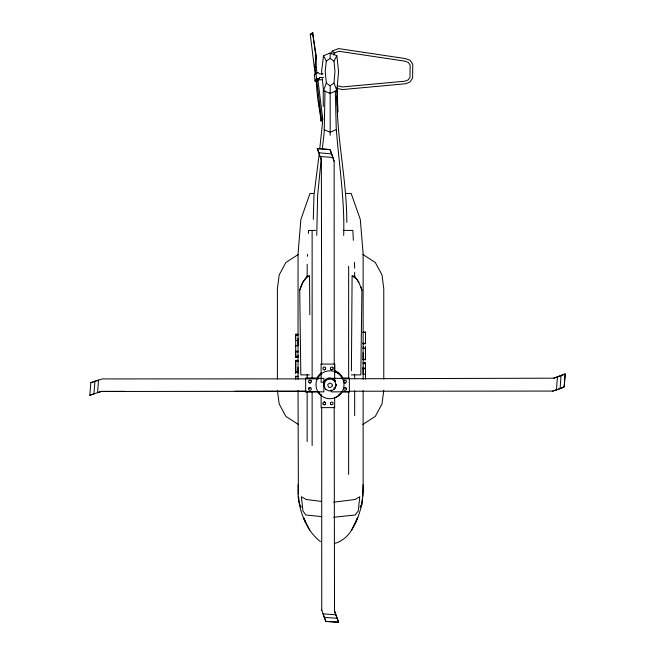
<?xml version="1.0" encoding="UTF-8"?>
<svg xmlns="http://www.w3.org/2000/svg" width="655" height="655" viewBox="0 0 655 655"><rect width="100%" height="100%" fill="white"/><g stroke="black" fill="none" stroke-linecap="round" stroke-linejoin="round"><path stroke-width="0.98" d="M277.401 379.057L277.401 288.642L279.177 274.953L285.867 262.491L298.361 254.435M295.708 379.392L295.708 376.232L295.708 377.419M295.708 360.315L295.708 373.17L295.708 360.315L298.041 360.406L298.041 361.494M295.708 345.635L295.708 357.212L295.708 355.632M295.708 338.398L295.708 334.279L295.708 336.162M298.041 390.511L298.393 494.353M298.041 379.384L298.041 253.845L300.874 219.49L310.003 193.446L313.36 193.446M305.656 378.336L323.881 378.336L323.881 391.854L305.656 391.854L305.656 378.131L318.813 378.131M325.019 90.824L324.176 132.801L322.317 148.841M323.013 404.069L324.29 404.864L325.568 404.127L325.568 402.604L324.29 401.867L323.013 402.661L323.013 404.127M330.185 135.266L330.169 92.511M333.051 369.092L331.774 369.887L330.497 369.158L330.497 367.627L331.774 366.89L333.051 367.684M334.672 381.235L334.672 364.082L321.106 364.082M335.319 90.824L336.203 127.602C338.807 163.496 344.792 199.251 343.687 235.407M336.989 88.253L337.268 105.553M345.783 380.293L344.309 380.236L343.572 381.505L344.309 382.839L345.783 382.839L346.52 381.505L345.783 380.236M331.119 389.921L331.119 391.854L349.344 391.854L341.247 391.649M363.132 367.111L363.132 374.226L365.474 374.292L365.474 366.653M363.132 362.837L365.474 363.222M363.132 359.734L363.132 352.791M363.132 347.453L363.132 346.88M363.132 342.63L363.132 343.818L365.474 343.736L365.474 342.63M363.132 332.151L365.474 332.56M365.474 364.737L365.474 362.837L365.474 367.111M365.474 333.886L365.474 333.289M365.474 332.805L365.474 332.151L365.474 343.818M559.173 388.89L552.664 391.174M561.057 375.683L560.082 388.677L556.455 389.905L557.43 376.912L565.159 373.931L564.176 386.892L560.082 388.677L564.176 386.835L565.159 373.931L553.639 378.279M298.041 484.815C298.262 492.208 297.067 500.641 301.079 507.15L299.433 504.563C302.389 518.498 308.865 532.761 320.426 541.579M363.132 390.511L363.132 484.815L362.575 496.384M351.407 370.796L352.103 275.984L354.511 275.992L358.85 282.428L361.912 290.075L360.823 374.873L351.383 374.873M323.521 90.636L326.313 83.046L325.199 71.444L326.313 61.103L330.145 58.418L330.194 53.022L336.858 55.708L338.594 71.485L336.858 90.636L330.194 93.395L323.521 90.636L322.301 78.543M317.012 73.466L316.185 67.08L316.299 56.42L312.599 32.75L310.241 34.338L315.194 74.416M317.986 94.385L317.544 97.292L316.013 80.246L316.594 79.296L317.831 79.296L322.784 119.374L321.245 120.962L317.544 97.292M316.75 235.407L317.642 195.296L321.318 157.888M313.303 219.359L313.991 195.296L319.337 152.836M307.228 264.276L307.154 276.222M307.531 256.31L307.604 254.312M308.399 233.401L308.513 230.413L315.62 230.413M323.267 90.259L323.251 106.511M124.81 391.363L101.361 391.379L89.841 395.301L90.824 382.684L98.545 380.064L97.57 392.713L101.361 391.477L306.27 391.305M336.858 90.636L333.985 83.046L334.975 71.444L333.985 61.103L336.858 55.708M312.599 32.75L315.89 56.42L314.949 67.08L315.776 73.466M334.287 543.535C351.055 539.212 357.966 519.783 361.748 504.563L360.103 507.15L361.748 504.497L362.371 498.414M319.763 148.791L322.432 123.558L322.432 116.746M330.194 53.022L323.521 55.708L321.589 71.485L321.892 74.506M383.773 390.233L382.004 403.93L375.307 416.392L362.813 424.448M361.748 504.497L363.173 494.017L363.132 484.815M325.535 389.291L329.023 390.92L332.404 390.437L334.992 388.202L335.958 384.935L334.992 381.66L332.404 379.433L332.625 378.303M335.704 386.974L336.228 385.197M309.471 374.873L300.817 374.873L299.728 290.075L302.79 282.428L307.13 275.992L309.528 275.984L309.815 314.727M331.242 53.988L332.224 51.082L338.488 48.576L405.06 58.532L409.989 60.203L412.748 64.264L412.617 78.182L409.858 82.072L405.502 83.758L342.246 89.588L336.875 88.245M333.673 54.955L334.312 53.055L338.799 51.262L404.438 61.079L408.319 62.389L410.128 65.058L410.014 77.339L408.188 79.918L404.896 81.195L342.45 86.943L337.62 85.739M299.728 290.067C301.505 284.54 303.748 278.391 309.528 275.984M355.657 522.117L357.728 517.458L351.457 530.272M320.827 120.962L321.548 119.374L316.594 79.296M334.992 381.66L335.442 380.735L333.329 378.909M314.523 67.883L314.949 67.08L316.185 67.08M316.84 86.64L317.257 85.838M309.217 380.236L308.48 381.562L309.217 382.839L310.691 382.839L311.428 381.505L310.691 380.236L309.217 380.293M308.48 389.021L309.217 387.694L310.691 387.694L311.428 389.021L310.691 390.29L309.217 390.29L308.48 388.964L309.217 387.694M343.572 381.562L344.309 380.236M344.309 387.694L343.572 389.021L344.309 390.29L345.783 390.29L346.52 388.964L345.783 387.694L344.309 387.694L345.783 387.752L346.52 389.021M319.714 77.429L317.47 80.983L319.714 77.429L323.554 77.429M317.249 80.246L317.831 79.296M324.02 381.66L325.036 380.096M325.903 389.504L324.053 386.638L324.053 383.232L325.903 380.358L329.023 378.942L332.404 379.433M323.054 73.859L319.345 73.859L318.395 72.672L315.923 72.672L314.384 75.038L314.998 80.983L316.643 80.983M314.998 80.983L316.537 78.616L315.923 72.672M335.958 384.935L336.49 384.305M311.985 33.806L313.016 32.75M334.992 388.202L335.442 387.866M330.194 93.395L330.145 85.805L333.985 83.046M325.568 367.684L324.29 366.89C322.432 367.127 322.432 369.657 324.29 369.887L325.568 369.092M324.29 369.887L325.568 369.158L325.568 367.627M330.497 404.069L331.774 404.864L333.051 404.127L333.051 402.604L331.774 401.867L330.497 402.661L330.497 404.127M328.081 378.156L325.535 379.319L325.903 380.358M336.203 129.657L330.185 132.302L324.176 129.657M89.841 395.235L93.943 393.835L94.918 381.194M557.43 376.912L553.639 378.181L342.614 378.786M556.455 389.807L552.664 391.076L349.107 391.24M333.632 502.188L354.961 499.519L359.783 496.768L358.244 511.039L355.166 515.01L333.542 517.254M310.241 34.338L311.477 34.338M315.89 56.42L316.299 56.42M316.537 78.616L319.01 78.616M318.174 79.795L322.637 79.795M321.548 119.374L322.784 119.374M345.889 193.446L351.17 193.446L360.307 219.49L363.132 253.845L363.132 379.294M343.228 230.413L352.857 230.413L353.356 240.369M363.132 332.306L365.474 332.306M363.132 332.38L365.474 332.38M298.041 334.361L295.708 334.361L298.041 334.279M295.708 334.689L298.041 334.689M295.708 335.163L298.041 335.163M295.708 340.469L298.041 340.469M363.132 343.474L365.474 343.474M295.708 345.758L298.041 345.824L298.041 338.398M363.132 348.182L365.474 348.182M363.132 348.386L365.474 348.386M295.708 351.211L298.041 351.211M295.708 351.956L298.041 351.956M295.708 356.345L298.041 356.345M295.708 356.828L298.041 356.828M295.708 357.114L298.041 357.131L298.041 355.632M363.132 359.366L365.474 359.423M295.708 360.447L298.041 360.447M295.708 360.635L298.041 360.635M295.708 360.897L298.041 360.897M363.132 362.919L365.474 362.935M363.132 363.713L365.474 363.713M363.132 368.102L365.474 368.102M363.132 368.839L365.474 368.839M295.708 371.672L298.041 371.672M295.708 371.876L298.041 371.778M295.708 376.314L298.041 376.232M295.708 376.576L298.041 376.576M341.247 378.131L349.344 378.131L349.344 391.854M331.119 378.336L349.344 378.336M318.174 378.86L102.336 378.926L90.824 382.684M324.978 382.242L321.106 382.242L321.106 363.877M309.217 387.752L310.691 387.694M234.908 391.264L306.27 391.207M318.813 391.649L305.656 391.854M338.586 622.25L335.778 614.758L323.013 613.866L325.822 621.39L338.586 622.25L325.822 621.39L321.761 610.108M334.206 364.262L334.14 161.294L330.079 149.618L317.307 148.472L318.936 152.779L331.708 153.925L334.14 161.392M331.708 153.835L330.079 149.684L317.307 148.538L320.115 156.447L332.887 157.495M321.744 516.639L306.016 515.01L302.929 511.039L301.398 496.768L306.221 499.519L321.449 501.427M330.775 378.041L328.933 377.771L329.023 378.942M331.774 369.887L330.497 369.158M324.29 401.924L325.568 402.661M362.813 254.435L375.307 262.491L382.004 274.953L383.773 288.642L383.773 379.057M298.361 424.448L285.867 416.392L279.177 403.93L277.401 390.233M352.103 275.984L356.574 278.907L358.825 282.403M330.145 58.418L333.985 61.103M326.313 83.046L330.145 85.805M324.053 386.638L323.521 386.163L323.521 382.446L324.053 383.232M332.224 51.082L334.312 53.055M311.428 381.562L310.691 380.236M323.521 55.708L326.313 61.103M305.517 522.117L303.453 517.458L309.717 530.272M334.525 610.91L338.586 622.184M360.627 286.284L361.904 290.067M321.376 160.238L320.115 156.447M318.371 100.248L318.641 102.221M319.05 105.185L319.329 107.158M319.738 110.114L320.008 112.087M320.287 114.06L320.557 116.033M320.966 118.989L321.245 120.962M298.598 496.384L299.433 504.497M354.461 262.278L354.658 268.255M336.989 95.933C336.604 138.352 346.847 179.986 346.814 222.364M337.03 87.975L337.767 112.234L337.53 97.259M334.156 387.654L334.156 389.692M334.189 406.935L334.525 611L335.778 614.668M321.376 160.147L321.711 364.532M321.687 407.23L321.761 610.198M365.474 373.53L365.474 379.204M354.658 272.243L354.658 276.222M354.658 374.816L354.658 378.795M354.658 390.748L354.658 415.647M348.64 266.266L348.64 377.804M348.64 391.739L348.64 474.4M345.783 382.839L344.309 382.839M336.965 618.23L324.192 617.428M334.672 363.877L334.672 371.95M334.672 397.323L334.672 407.623L321.106 407.623L321.106 394.302M333.051 367.627L333.051 369.158M325.568 404.127L324.29 404.864M312.132 230.413L312.132 377.804M312.132 391.739L312.132 445.515M310.691 382.839L309.217 382.839M307.154 374.816L307.154 377.804M307.154 391.739L307.154 441.535M298.041 367.258L298.041 373.17M295.708 338.062L295.708 345.824M295.708 353.397L295.708 355.313M340.109 393.655A14.099 14.05 0 0 1 338.791 394.85M319.886 393.655A14.099 14.05 0 0 1 318.698 392.263M317.298 377.763A14.099 14.05 0 0 1 321.212 372.875M334.852 370.673A14.099 14.05 0 0 1 342.696 377.763M342.205 391.363A14.001 13.96 0 0 1 334.82 397.642M321.277 395.448A14.001 13.96 0 0 1 317.798 391.363M317.388 378.475A14.001 13.96 0 0 1 321.277 373.612M334.82 371.418A14.001 13.96 0 0 1 342.614 378.475M365.474 346.88L365.474 359.734L365.474 346.88M332.306 385.304L331.929 386.565L329.629 387.613L328.425 387.064L327.705 384.641L329.629 382.987L331.929 384.035L332.306 385.304M365.474 359.603L363.132 359.603L365.474 359.644M318.436 392.632A14.001 13.96 0 0 0 342.614 390.822A14.001 13.96 0 0 0 328.957 370.836A14.001 13.96 0 0 0 318.436 392.632"/></g></svg>
